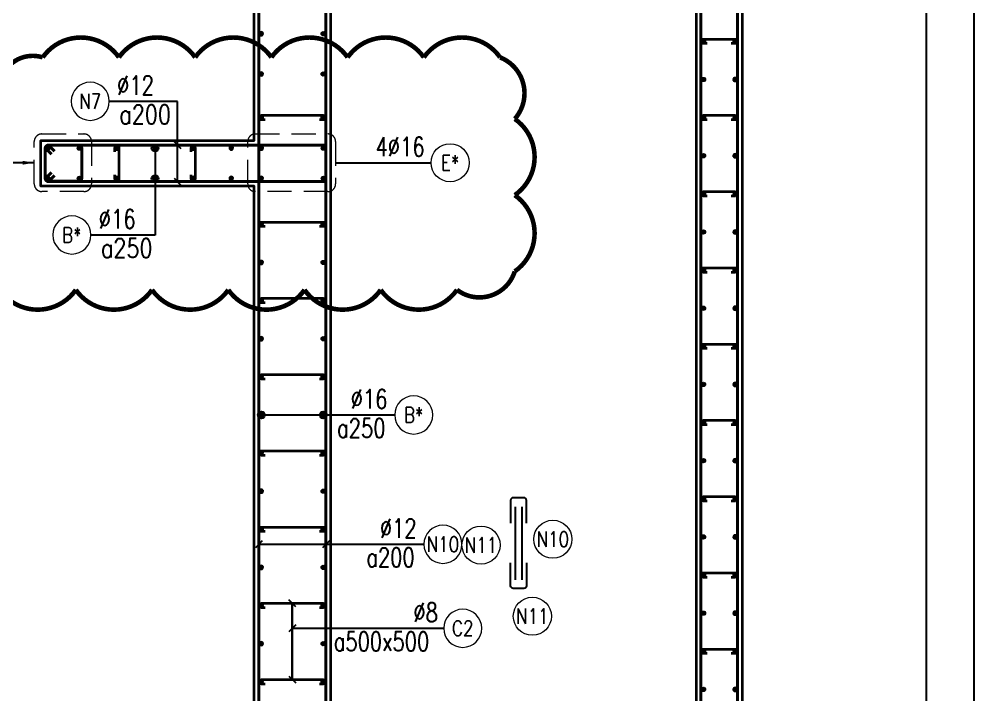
# Model space of a CAD drawing. Header units: millimetres. Extents: x 931337 to 1117500, y 19732 to 157199.
# Drawn here: x 1016962 to 1023300, y 111055 to 115484 of the extents above; entities that cross this region are included whole.
import ezdxf
from ezdxf.enums import TextEntityAlignment as Align

# ---------------------------------------------------------------- set-up
doc = ezdxf.new("R2010")
doc.units = ezdxf.units.MM
doc.header["$MEASUREMENT"] = 0
doc.linetypes.add('HIDDEN', pattern=[9.525, 6.35, -3.175])
doc.linetypes.add('HIDDEN2', pattern=[4.7625, 3.175, -1.5875])
doc.layers.get('0').update_dxf_attribs({"lineweight": 20})
doc.layers.get('Defpoints').update_dxf_attribs({"color": 151, "lineweight": 9})
doc.layers.add('Hidden', color=9, linetype='HIDDEN')
doc.layers.add('Ligature', color=1, linetype='Continuous')
for name, color, linetype, lineweight in [('KC-LEADER', 153, 'Continuous', 18), ('KC-THEP', 6, 'Continuous', 40), ('NDC_S_DIM', 1, 'Continuous', 15), ('NDC_S_HIDDEN', 8, 'HIDDEN2', 13), ('NDC_S_LEADER', 1, 'Continuous', 15), ('NDC_S_REBAR', 4, 'Continuous', 35), ('NDC_S_STIRRUP', 4, 'Continuous', 40), ('NDC_S_VN TEXT', 7, 'Continuous', 20), ('NDC_S_WALL', 6, 'Continuous', 35)]:
    doc.layers.add(name, color=color, linetype=linetype, lineweight=lineweight)
doc.layers.add('NDC-S-REVC', color=240, linetype='Continuous', lineweight=20, plot=False)
doc.styles.add('NDC_DIM', font='', dxfattribs={"width": 0.75})
doc.styles.add('NDC_EN TXT', font='romans.shx', dxfattribs={"width": 0.8})
doc.styles.get('NDC_DIM').set_extended_font_data('Dotum')
doc.dimstyles.new('NDC_dim_25', dxfattribs={"dimscale": 25, "dimtxt": 2.5, "dimasz": 1.5, "dimexe": 1.5, "dimexo": 2.5, "dimgap": 1, "dimtad": 1, "dimdec": 0, "dimzin": 0, "dimdsep": 46, "dimtxsty": 'NDC_DIM', "dimblk": 'DIMMARK', "dimcen": 0.09, "dimdle": 1.2, "dimclrd": 1, "dimclre": 1, "dimclrt": 3, "dimadec": 0, "dimazin": 0, "dimtfac": 1, "dimtdec": 0, "dimtix": 1, "dimtofl": 0, "dimtmove": 0, "dimatfit": 3, "dimfxl": 6, "dimfxlon": 1, "dimtolj": 1, "dimtzin": 0, "dimarcsym": 0})
doc.dimstyles.new('NDC_dim_30', dxfattribs={"dimscale": 30, "dimtxt": 2.5, "dimasz": 1.5, "dimexe": 1.5, "dimexo": 2.5, "dimgap": 1, "dimtad": 1, "dimdec": 0, "dimzin": 0, "dimdsep": 46, "dimtxsty": 'NDC_DIM', "dimblk": 'DIMMARK', "dimcen": 0.09, "dimdle": 1.2, "dimclrd": 1, "dimclre": 1, "dimclrt": 3, "dimadec": 0, "dimazin": 0, "dimtfac": 1, "dimtdec": 0, "dimtix": 1, "dimtofl": 0, "dimtmove": 0, "dimatfit": 3, "dimfxl": 6, "dimfxlon": 1, "dimtolj": 1, "dimtzin": 0, "dimarcsym": 0})
doc.dimstyles.new('NDC_dim_50', dxfattribs={"dimscale": 50, "dimtxt": 2.5, "dimasz": 1.5, "dimexe": 1.5, "dimexo": 2.5, "dimgap": 1, "dimtad": 1, "dimdec": 0, "dimzin": 0, "dimdsep": 46, "dimtxsty": 'NDC_DIM', "dimblk": 'DIMMARK', "dimcen": 0.09, "dimdle": 1.2, "dimclrd": 1, "dimclre": 1, "dimclrt": 3, "dimadec": 0, "dimazin": 0, "dimtfac": 1, "dimtdec": 0, "dimtix": 1, "dimtofl": 0, "dimtmove": 0, "dimatfit": 3, "dimfxl": 6, "dimfxlon": 1, "dimtolj": 1, "dimtzin": 0, "dimarcsym": 0})

# ---------------------------------------------------------------- blocks, each defined once
blk = doc.blocks.new('THEP')
at = {"layer": 'KC-LEADER', "color": 6}
blk.add_circle((0, 0), 14, dxfattribs=at)
at = {"layer": 'KC-THEP'}
for p, q in [((-14, 0), (14, 0)), ((9.9, 9.9), (-9.9, -9.9)), ((-9.9, 9.9), (9.9, -9.9)), ((0, 14), (0, -14))]:
    blk.add_line(p, q, dxfattribs=at)
blk = doc.blocks.new('A$C7BC65A55')
at = {"layer": 'Ligature'}
for p, q in [((-15.2, 372, 0), (-15.2, 38.5, 0)), ((15.2, 372, 0), (15.2, 38.5, 0))]:
    blk.add_line(p, q, dxfattribs=at)
for points in [[(-36.2, 296.5), (-36.2, 400.9, -0.414214), (-24, 413.1), (24, 413.1, -0.414214), (36.2, 400.9), (36.2, 296.5)], [(-36.2, 116.5), (-36.2, 12.2, 0.414214), (-24, 0), (24, 0, 0.414214), (36.2, 12.2), (36.2, 116.5)]]:
    blk.add_lwpolyline(points, format="xyb", dxfattribs=at)
blk = doc.blocks.new('DIMMARK')
at = {"layer": 'NDC_S_DIM', "color": 1}
blk.add_line((-1.5, 0), (1, 0), dxfattribs=at)
at = {"layer": 'NDC_S_DIM', "color": 2, "const_width": 0.1}
blk.add_lwpolyline([(-0.424, -0.424), (0.424, 0.424)], dxfattribs=at)
blk = doc.blocks.new('*U11')
blk.add_circle((-2.5, 0), 2.5)
at = {"layer": 'NDC_S_VN TEXT', "color": 3, "style": 'NDC_EN TXT', "width": 0.75}
for tag, p in [('DK1', (0.5, 0.85)), ('KC1', (0.5, -2.97))]:
    blk.add_attdef(tag, p, '', height=2.5, dxfattribs=at)
at = {"layer": 'NDC_S_VN TEXT', "color": 7, "style": 'NDC_EN TXT', "width": 0.8}
blk.add_attdef('SH2', text='', height=2, dxfattribs=at).set_placement((-2.5, 0), align=Align.MIDDLE)
blk = doc.blocks.new('*U12')
blk.add_circle((-2.5, 0), 2.5)
at = {"layer": 'NDC_S_VN TEXT', "color": 3, "style": 'NDC_EN TXT', "width": 0.75}
for tag, p in [('DK1', (0.5, 0.85)), ('KC1', (0.5, -2.97))]:
    blk.add_attdef(tag, p, '', height=2.5, dxfattribs=at)
at = {"layer": 'NDC_S_VN TEXT', "color": 7, "style": 'NDC_EN TXT', "width": 0.8}
blk.add_attdef('SH2', text='', height=2, dxfattribs=at).set_placement((-2.5, 0), align=Align.MIDDLE)
blk = doc.blocks.new('*U9')
blk.add_circle((2.5, 0), 2.5)
at = {"layer": 'NDC_S_VN TEXT', "color": 3, "style": 'NDC_EN TXT', "width": 0.75}
blk.add_attdef('DK2', text='', height=2.5, dxfattribs=at).set_placement((-0.85, 0.85), align=Align.RIGHT)
at = {"layer": 'NDC_S_VN TEXT', "color": 7, "style": 'NDC_EN TXT', "width": 0.8}
blk.add_attdef('SH3', text='', height=2, dxfattribs=at).set_placement((2.5, 0), align=Align.MIDDLE)
blk = doc.blocks.new('*U886')
at = {"layer": 'NDC_S_REBAR'}
blk.add_lwpolyline([(-15, -75), (-15, -100, 1), (15, -100), (15, 100, 1), (-15, 100), (-15, 75)], format="xyb", dxfattribs=at)
blk = doc.blocks.new('*U885')
at = {"layer": 'NDC_S_HIDDEN', "color": 0, "linetype": 'ByBlock', "lineweight": -2, "transparency": 16777216}
for p in [(0, 0), (500, 0)]:
    blk.add_blockref('*U886', p, dxfattribs=at)
blk = doc.blocks.new('*U10')
blk.add_circle((2.5, 0), 2.5)
at = {"layer": 'NDC_S_VN TEXT', "color": 3, "style": 'NDC_EN TXT'}
for tag, width, p in [('DK2', 0.75, (-0.85, 0.85)), ('KC2', 0.8, (-0.85, -2.97))]:
    blk.add_attdef(tag, text='', height=2.5, dxfattribs=dict(at, width=width)).set_placement(p, align=Align.RIGHT)
at = {"layer": 'NDC_S_VN TEXT', "color": 7, "style": 'NDC_EN TXT', "width": 0.8}
blk.add_attdef('SH3', text='', height=2, dxfattribs=at).set_placement((2.5, 0), align=Align.MIDDLE)
blk = doc.blocks.new('*D914')
at = {"layer": 'Defpoints', "color": 0, "transparency": 16777216}
for p in [(1021701.7, 116639.1), (1022912.4, 116639.1), (1021701.7, 105039.1)]:
    blk.add_point(p, dxfattribs=at)
at = {"layer": 'NDC_S_DIM', "color": 1, "lineweight": -2, "transparency": 16777216}
for p, q in [((1022612.4, 116639.1), (1022987.4, 116639.1)), ((1022912.4, 105114.1), (1022912.4, 116564.1)), ((1022612.4, 105039.1), (1022987.4, 105039.1))]:
    blk.add_line(p, q, dxfattribs=at)
at = {"layer": 'NDC_S_DIM', "color": 1, "lineweight": -2, "transparency": 16777216, "xscale": 75, "yscale": 75, "zscale": 75}
for p, rotation in [((1022912.4, 116639.1), 90), ((1022912.4, 105039.1), 270)]:
    blk.add_blockref('DIMMARK', p, dxfattribs=dict(at, rotation=rotation))
at = {"layer": 'NDC_S_DIM', "color": 3, "transparency": 16777216, "insert": (1022799.8, 110839.1), "char_height": 125, "attachment_point": 5, "rotation": 90, "style": 'NDC_DIM'}
blk.add_mtext('\\A1;11600', dxfattribs=at)
blk = doc.blocks.new('*D916')
at = {"layer": 'Defpoints', "color": 0, "ltscale": 200, "transparency": 16777216}
for p in [(1021701.7, 116639.1), (1023225, 116639.1), (1021701.7, 105039.3)]:
    blk.add_point(p, dxfattribs=at)
at = {"layer": 'NDC_S_DIM', "color": 1, "lineweight": -2, "ltscale": 200, "transparency": 16777216}
for p, q in [((1022925, 116639.1), (1023300, 116639.1)), ((1023225, 105114.3), (1023225, 116564.1)), ((1022925, 105039.3), (1023300, 105039.3))]:
    blk.add_line(p, q, dxfattribs=at)
at = {"layer": 'NDC_S_DIM', "color": 1, "lineweight": -2, "ltscale": 200, "transparency": 16777216, "xscale": 75, "yscale": 75, "zscale": 75}
for p, rotation in [((1023225, 116639.1), 90), ((1023225, 105039.3), 270)]:
    blk.add_blockref('DIMMARK', p, dxfattribs=dict(at, rotation=rotation))
at = {"layer": 'NDC_S_DIM', "color": 3, "ltscale": 200, "transparency": 16777216, "insert": (1023112.4, 110839.2), "char_height": 125, "attachment_point": 5, "rotation": 90, "style": 'NDC_DIM'}
blk.add_mtext('\\A1;11600', dxfattribs=at)

msp = doc.modelspace()

# ---------------------------------------------------------------- linework, layer by layer
for centre in [(1020460.952, 112073.919), (1019989.983, 112035.759), (1020326.504, 111568.916)]:
    msp.add_circle(centre, 125)
at = {"layer": 'NDC-S-REVC', "const_width": 30}
msp.add_lwpolyline([(1016832.084, 113709.682, 0.52056705), (1017332.084, 113709.682, 0.52056705), (1017832.084, 113709.682, 0.52056705), (1018332.084, 113709.682, 0.52056705), (1018832.084, 113709.682, 0.52056705), (1019332.084, 113709.682, 0.52056705), (1019832.084, 113709.682, 0.52056705), (1020211.269, 113830.498, 0.52056705), (1020211.269, 114330.498, 0.52056705), (1020211.269, 114830.498, 0.52056705), (1020114.948, 115234.177, 0.52056705), (1019614.948, 115234.177, 0.52056705), (1019114.948, 115234.177, 0.52056705), (1018614.948, 115234.177, 0.52056705), (1018114.948, 115234.177, 0.52056705), (1017614.948, 115234.177, 0.52056705), (1017114.948, 115234.177, 0.52056705), (1016832.084, 115017.04, 0.52056705), (1016832.084, 114517.04, 0.52056705), (1016832.084, 114017.04, 0.52056705)], format="xyb", close=True, dxfattribs=at)
at = {"layer": 'NDC_S_HIDDEN', "ltscale": 50}
for points in [[(1017109.378, 114731.701), (1017385.221, 114731.701, -0.41421356), (1017435.221, 114681.701), (1017435.221, 114404.151, -0.41421356), (1017385.221, 114354.151), (1017109.378, 114354.151, -0.41421356), (1017059.378, 114404.151), (1017059.378, 114681.701, -0.41421356)], [(1018509.378, 114731.701), (1018986.021, 114731.701, -0.41421356), (1019036.021, 114681.701), (1019036.021, 114404.151, -0.41421356), (1018986.021, 114354.151), (1018509.378, 114354.151, -0.41421356), (1018459.378, 114404.151), (1018459.378, 114681.701, -0.41421356)]]:
    msp.add_lwpolyline(points, format="xyb", close=True, dxfattribs=at)
at = {"layer": 'NDC_S_REBAR'}
for points in [[(1021474.141, 115324.057), (1021449.141, 115324.057, -1), (1021449.141, 115354.057), (1021656.165, 115354.057, -1), (1021656.165, 115324.057), (1021631.165, 115324.057)], [(1018574.141, 114824.057), (1018549.141, 114824.057, -1), (1018549.141, 114854.057), (1018954.61, 114854.057, -1), (1018954.61, 114824.057), (1018929.61, 114824.057)], [(1021474.141, 114824.057), (1021449.141, 114824.057, -1), (1021449.141, 114854.057), (1021656.165, 114854.057, -1), (1021656.165, 114824.057), (1021631.165, 114824.057)], [(1021474.141, 114324.057), (1021449.141, 114324.057, -1), (1021449.141, 114354.057), (1021656.165, 114354.057, -1), (1021656.165, 114324.057), (1021631.165, 114324.057)], [(1018574.141, 114124.057), (1018549.141, 114124.057, -1), (1018549.141, 114154.057), (1018954.61, 114154.057, -1), (1018954.61, 114124.057), (1018929.61, 114124.057)], [(1021474.141, 113824.057), (1021449.141, 113824.057, -1), (1021449.141, 113854.057), (1021656.165, 113854.057, -1), (1021656.165, 113824.057), (1021631.165, 113824.057)], [(1018574.141, 113624.057), (1018549.141, 113624.057, -1), (1018549.141, 113654.057), (1018954.61, 113654.057, -1), (1018954.61, 113624.057), (1018929.61, 113624.057)], [(1021474.141, 113324.057), (1021449.141, 113324.057, -1), (1021449.141, 113354.057), (1021656.165, 113354.057, -1), (1021656.165, 113324.057), (1021631.165, 113324.057)], [(1018574.141, 113124.057), (1018549.141, 113124.057, -1), (1018549.141, 113154.057), (1018954.61, 113154.057, -1), (1018954.61, 113124.057), (1018929.61, 113124.057)], [(1021474.141, 112824.057), (1021449.141, 112824.057, -1), (1021449.141, 112854.057), (1021656.165, 112854.057, -1), (1021656.165, 112824.057), (1021631.165, 112824.057)], [(1018574.141, 112624.057), (1018549.141, 112624.057, -1), (1018549.141, 112654.057), (1018954.61, 112654.057, -1), (1018954.61, 112624.057), (1018929.61, 112624.057)], [(1021474.141, 112324.057), (1021449.141, 112324.057, -1), (1021449.141, 112354.057), (1021656.165, 112354.057, -1), (1021656.165, 112324.057), (1021631.165, 112324.057)], [(1018574.141, 112124.057), (1018549.141, 112124.057, -1), (1018549.141, 112154.057), (1018954.61, 112154.057, -1), (1018954.61, 112124.057), (1018929.61, 112124.057)], [(1021474.141, 111824.057), (1021449.141, 111824.057, -1), (1021449.141, 111854.057), (1021656.165, 111854.057, -1), (1021656.165, 111824.057), (1021631.165, 111824.057)], [(1018574.141, 111624.057), (1018549.141, 111624.057, -1), (1018549.141, 111654.057), (1018954.61, 111654.057, -1), (1018954.61, 111624.057), (1018929.61, 111624.057)], [(1021474.141, 111324.057), (1021449.141, 111324.057, -1), (1021449.141, 111354.057), (1021656.165, 111354.057, -1), (1021656.165, 111324.057), (1021631.165, 111324.057)], [(1018574.141, 111124.057), (1018549.141, 111124.057, -1), (1018549.141, 111154.057), (1018954.61, 111154.057, -1), (1018954.61, 111124.057), (1018929.61, 111124.057)]]:
    msp.add_lwpolyline(points, format="xyb", dxfattribs=at)
at = {"layer": 'NDC_S_STIRRUP'}
for points in [[(1018962.653, 107470.408), (1018972.653, 107440.408), (1018972.653, 116989.057, 0.41421356), (1018952.653, 117009.057), (1018552.653, 117009.057, 0.41421356), (1018532.653, 116989.057), (1018532.653, 113739.733), (1018532.653, 113739.733)], [(1021632.653, 104729.057), (1021672.653, 104689.057, -0.41421356), (1021652.653, 104669.057), (1021452.653, 104669.057, -0.41421356), (1021432.653, 104689.057), (1021432.653, 116989.057, -0.41421356), (1021452.653, 117009.057), (1021652.653, 117009.057, -0.41421356), (1021672.653, 116989.057), (1021672.653, 104689.057, -0.41421356), (1021652.653, 104669.057), (1021612.653, 104709.057)], [(1017191.853, 114459.057), (1017151.853, 114419.057, -0.41421356), (1017131.853, 114439.057), (1017131.853, 114639.057, -0.41421356), (1017151.853, 114659.057), (1018952.653, 114659.057, -0.41421356), (1018972.653, 114639.057), (1018972.653, 114439.057, -0.41435759), (1018952.653, 114419.057), (1017151.853, 114419.057, -0.41421356), (1017131.853, 114439.057), (1017171.853, 114479.057)], [(1017171.853, 114599.057), (1017131.853, 114639.057, -0.41421356), (1017151.853, 114659.057), (1017351.853, 114659.057, -0.41421356), (1017371.853, 114639.057), (1017371.853, 114441.271, -0.41421356), (1017351.853, 114421.271), (1017151.853, 114421.271, -0.41421356), (1017131.853, 114441.271), (1017131.853, 114639.057, -0.41421356), (1017151.853, 114659.057), (1017191.853, 114619.057)], [(1018532.653, 113939.057), (1018532.653, 113939.057), (1018532.653, 104689.057, 0.41421356), (1018552.653, 104669.057), (1018952.653, 104669.057, 0.41421356), (1018972.653, 104689.057), (1018972.653, 107939.733), (1018962.653, 107909.733)]]:
    msp.add_lwpolyline(points, format="xyb", dxfattribs=at)
at = {"layer": 'NDC_S_WALL'}
msp.add_lwpolyline([(1015701.853, 107639.057), (1018501.853, 107639.057), (1018501.853, 114389.057), (1017101.853, 114389.057), (1017101.853, 114689.057), (1018501.853, 114689.057), (1018501.853, 116539.057), (1017051.853, 116539.057), (1017051.853, 117039.057), (1019001.853, 117039.057), (1019652.653, 117039.057), (1019652.653, 116739.057), (1019001.853, 116739.057), (1019001.853, 104639.057), (1017501.853, 104639.057), (1017501.853, 105139.057), (1018501.853, 105139.057), (1018501.853, 107339.057), (1015701.853, 107339.057)], dxfattribs=at)
msp.add_lwpolyline([(1019002.653, 104639.057), (1019002.653, 104939.057), (1021402.653, 104939.057), (1021402.653, 116739.057), (1020752.653, 116739.057), (1020752.653, 117039.057), (1021702.653, 117039.057), (1021702.653, 104639.057)], close=True, dxfattribs=at)

# ---------------------------------------------------------------- block references
at = {"layer": 'Hidden', "xscale": -1.44, "yscale": 1.44, "zscale": 1.44}
msp.add_blockref('A$C7BC65A55', (1020235.872, 111751.638, 0.03), dxfattribs=at)
at = {"layer": 'KC-THEP', "xscale": -1}
for p, rotation in [((1018549.141, 115389.057), 350.3314355636191), ((1021656.165, 115339.057), 170.331435563619), ((1018549.141, 115125.057), 350.3314355636191), ((1021656.165, 115089.057), 170.331435563619), ((1018549.141, 114839.057), 350.3314355636191), ((1021656.165, 114839.057), 170.331435563619), ((1017148.341, 114638.631), 350.3314355636191), ((1017601.853, 114639.057), 350.3314355636191), ((1017851.853, 114639.057), 350.3314355636191), ((1018101.853, 114639.057), 350.3314355636191), ((1018351.853, 114639.057), 350.3314355636191), ((1018548.341, 114638.631), 350.3314355636191), ((1021656.165, 114589.057), 170.331435563619), ((1017148.341, 114440.042), 350.3314355636191), ((1017601.853, 114440.468), 350.3314355636191), ((1017851.853, 114440.468), 350.3314355636191), ((1018101.853, 114440.468), 350.3314355636191), ((1018351.853, 114440.468), 350.3314355636191), ((1018548.341, 114440.042), 350.3314355636191), ((1021656.165, 114339.057), 170.331435563619), ((1018549.141, 114139.057), 350.3314355636191), ((1021656.165, 114089.057), 170.331435563619), ((1018549.141, 113889.057), 350.3314355636191), ((1021656.165, 113839.057), 170.331435563619), ((1018549.141, 113639.057), 350.3314355636191), ((1021656.165, 113589.057), 170.331435563619), ((1018549.141, 113389.057), 350.3314355636191), ((1021656.165, 113339.057), 170.331435563619), ((1018549.141, 113139.057), 350.3314355636191), ((1021656.165, 113089.057), 170.331435563619), ((1018549.141, 112889.057), 350.3314355636191), ((1021656.165, 112839.057), 170.331435563619), ((1018549.141, 112639.057), 350.3314355636191), ((1021656.165, 112589.057), 170.331435563619), ((1018549.141, 112389.057), 350.3314355636191), ((1021656.165, 112339.057), 170.331435563619), ((1018549.141, 112139.057), 350.3314355636191), ((1021656.165, 112089.057), 170.331435563619), ((1018549.141, 111889.057), 350.3314355636191), ((1021656.165, 111839.057), 170.331435563619), ((1018549.141, 111639.057), 350.3314355636191), ((1021656.165, 111589.057), 170.331435563619), ((1018549.141, 111389.057), 350.3314355636191), ((1021656.165, 111339.057), 170.331435563619), ((1018549.141, 111139.057), 350.3314355636191), ((1021656.165, 111089.057), 170.331435563619)]:
    msp.add_blockref('THEP', p, dxfattribs=dict(at, rotation=rotation))
at = {"layer": 'KC-THEP'}
for p, rotation in [((1018954.61, 115389.057), 9.66856443638085), ((1021449.141, 115339.057), 189.6685644363809), ((1018954.61, 115125.057), 9.66856443638085), ((1021449.141, 115089.057), 189.6685644363809), ((1018954.61, 114839.057), 9.66856443638085), ((1021449.141, 114839.057), 189.6685644363809), ((1017355.365, 114638.631), 9.668564436380926), ((1018956.165, 114638.631), 9.668564436380926), ((1021449.141, 114589.057), 189.6685644363809), ((1017355.365, 114440.042), 9.668564436380926), ((1018956.165, 114440.042), 9.668564436380926), ((1021449.141, 114339.057), 189.6685644363809), ((1018954.61, 114139.057), 9.66856443638085), ((1021449.141, 114089.057), 189.6685644363809), ((1018954.61, 113889.057), 9.66856443638085), ((1021449.141, 113839.057), 189.6685644363809), ((1018954.61, 113639.057), 9.66856443638085), ((1021449.141, 113589.057), 189.6685644363809), ((1018954.61, 113389.057), 9.66856443638085), ((1021449.141, 113339.057), 189.6685644363809), ((1018954.61, 113139.057), 9.66856443638085), ((1021449.141, 113089.057), 189.6685644363809), ((1018954.61, 112889.057), 9.66856443638085), ((1021449.141, 112839.057), 189.6685644363809), ((1018954.61, 112639.057), 9.66856443638085), ((1021449.141, 112589.057), 189.6685644363809), ((1018954.61, 112389.057), 9.66856443638085), ((1021449.141, 112339.057), 189.6685644363809), ((1018954.61, 112139.057), 9.66856443638085), ((1021449.141, 112089.057), 189.6685644363809), ((1018954.61, 111889.057), 9.66856443638085), ((1021449.141, 111839.057), 189.6685644363809), ((1018954.61, 111639.057), 9.66856443638085), ((1021449.141, 111589.057), 189.6685644363809), ((1018954.61, 111389.057), 9.66856443638085), ((1021449.141, 111339.057), 189.6685644363809), ((1018954.61, 111139.057), 9.66856443638085), ((1021449.141, 111089.057), 189.6685644363809)]:
    msp.add_blockref('THEP', p, dxfattribs=dict(at, rotation=rotation))
at = {"layer": 'NDC_S_HIDDEN'}
msp.add_blockref('*U885', (1017601.853, 114539.057), dxfattribs=at)
at = {"layer": 'NDC_S_VN TEXT'}
ref = msp.add_blockref('*U10', (1017551.75, 114945.905), dxfattribs=dict(at, xscale=-50, yscale=50, zscale=50))
ref.add_attrib('SH3', 'N7', dxfattribs={"color": 7, "height": 100, "style": 'NDC_EN TXT', "width": 0.8}).set_placement((1017426.75, 114945.905), align=Align.MIDDLE)
ref.add_attrib('DK2', '%%C12', dxfattribs={"color": 3, "height": 125, "style": 'NDC_EN TXT', "width": 0.75}).set_placement((1017844.25, 114988.181), align=Align.RIGHT)
ref.add_attrib('KC2', 'a200', dxfattribs={"color": 3, "height": 125, "style": 'NDC_EN TXT', "width": 0.8}).set_placement((1017956.155, 114797.278), align=Align.RIGHT)
at = {"layer": 'NDC_S_VN TEXT', "xscale": 50, "yscale": 50, "zscale": 50}
msp.add_blockref('*U9', (1019662.248, 114542.926), dxfattribs=at).add_auto_attribs({'SH3': 'E*', 'DK2': '4%%C16'})
at = {"layer": 'NDC_S_VN TEXT'}
ref = msp.add_blockref('*U10', (1017431.242, 114069.345), dxfattribs=dict(at, xscale=-50, yscale=50, zscale=50))
ref.add_attrib('SH3', 'B*', dxfattribs={"color": 7, "height": 100, "style": 'NDC_EN TXT', "width": 0.8}).set_placement((1017306.242, 114069.345), align=Align.MIDDLE)
ref.add_attrib('DK2', '%%C16', dxfattribs={"color": 3, "height": 125, "style": 'NDC_EN TXT', "width": 0.75}).set_placement((1017723.742, 114111.62), align=Align.RIGHT)
ref.add_attrib('KC2', 'a250', dxfattribs={"color": 3, "height": 125, "style": 'NDC_EN TXT', "width": 0.8}).set_placement((1017835.646, 113920.718), align=Align.RIGHT)
ref = msp.add_blockref('*U11', (1019423.556, 112889.057), dxfattribs=dict(at, xscale=-50, yscale=50, zscale=50))
ref.add_attrib('SH2', 'B*', dxfattribs={"color": 7, "height": 100, "style": 'NDC_EN TXT', "width": 0.8}).set_placement((1019548.556, 112889.057), align=Align.MIDDLE)
ref.add_attrib('DK1', '%%C16', (1019135.164, 112931.333), dxfattribs={"color": 3, "height": 125, "style": 'NDC_EN TXT', "width": 0.75})
ref.add_attrib('KC1', 'a250', (1019045.878, 112740.43), dxfattribs={"color": 3, "height": 125, "style": 'NDC_EN TXT', "width": 0.75})
ref = msp.add_blockref('*U11', (1019615.041, 112040.927), dxfattribs=dict(at, xscale=-50, yscale=50, zscale=50))
ref.add_attrib('SH2', 'N10', dxfattribs={"color": 7, "height": 100, "style": 'NDC_EN TXT', "width": 0.8}).set_placement((1019740.041, 112040.927), align=Align.MIDDLE)
ref.add_attrib('DK1', '%%C12', (1019326.648, 112083.202), dxfattribs={"color": 3, "height": 125, "style": 'NDC_EN TXT', "width": 0.75})
ref.add_attrib('KC1', 'a200', (1019237.362, 111892.3), dxfattribs={"color": 3, "height": 125, "style": 'NDC_EN TXT', "width": 0.75})
ref = msp.add_blockref('*U12', (1019745.188, 111489.696), dxfattribs=dict(at, xscale=-50, yscale=50, zscale=50))
ref.add_attrib('SH2', 'C2', dxfattribs={"color": 7, "height": 100, "style": 'NDC_EN TXT', "width": 0.8}).set_placement((1019870.188, 111489.696), align=Align.MIDDLE)
ref.add_attrib('DK1', '%%c8', (1019546.081, 111531.971), dxfattribs={"color": 3, "height": 125, "style": 'NDC_EN TXT', "width": 0.75})
ref.add_attrib('KC1', 'a500x500', (1019023.76, 111341.068), dxfattribs={"color": 3, "height": 125, "style": 'NDC_EN TXT', "width": 0.75})

# ---------------------------------------------------------------- texts
at = {"layer": 'NDC_S_VN TEXT', "color": 7, "style": 'NDC_EN TXT', "width": 0.8}
for tag, p in [('N11', (1019989.983, 112035.759)), ('N10', (1020460.952, 112073.919)), ('N11', (1020326.504, 111568.916))]:
    msp.add_attdef(tag, text='3', height=100, dxfattribs=at).set_placement(p, align=Align.MIDDLE)

# ---------------------------------------------------------------- dimensions: what is measured, and where the dimension line sits
at = {"layer": 'NDC_S_DIM'}
dim = msp.add_linear_dim(base=(1022912.402, 116639.057), p1=(1021701.653, 105039.057), p2=(1021701.653, 116639.057), angle=90, dimstyle='NDC_dim_50', override={"dimtmove": 1}, dxfattribs=at)
dim.commit()
dim.dimension.update_dxf_attribs({"geometry": '*D914', "text_midpoint": (1022799.818, 110839.057)})
at = {"layer": 'NDC_S_DIM', "ltscale": 200}
dim = msp.add_linear_dim(base=(1023224.998, 116639.057), p1=(1021701.653, 105039.311), p2=(1021701.653, 116639.057), angle=90, dimstyle='NDC_dim_50', override={"dimtmove": 1}, dxfattribs=at)
dim.commit()
dim.dimension.update_dxf_attribs({"geometry": '*D916', "text_midpoint": (1023112.413, 110839.184)})

# ---------------------------------------------------------------- leaders
at = {"layer": 'NDC_S_LEADER'}
for points, dimstyle, override in [([(1017999.186, 114419.057), (1017999.186, 114945.724), (1017551.75, 114945.724)], 'NDC_dim_30', {"dimgap": 1, "dimtad": 0, "dimldrblk": 'Oblique'}), ([(1017999.186, 114659.057), (1017999.186, 114945.724), (1017551.75, 114945.724)], 'NDC_dim_30', {"dimtad": 0, "dimldrblk": 'Oblique'}), ([(1017851.853, 114639.057), (1017851.853, 114069.164), (1017431.242, 114069.164)], 'NDC_dim_30', {"dimgap": 1, "dimtad": 0, "dimldrblk": 'Origin'}), ([(1017059.378, 114542.926), (1016470.545, 114542.926)], 'NDC_dim_50', {"dimgap": 1, "dimtad": 0}), ([(1019036.021, 114542.926), (1019662.248, 114542.926)], 'NDC_dim_25', {"dimgap": 1, "dimtad": 0}), ([(1017851.853, 114439.057), (1017851.853, 114069.164), (1017431.242, 114069.164)], 'NDC_dim_30', {"dimgap": 1, "dimtad": 0, "dimldrblk": 'Origin'}), ([(1018549.141, 112889.057), (1019423.556, 112889.057)], 'NDC_dim_30', {"dimtad": 0, "dimldrblk": 'Origin'}), ([(1018954.61, 112889.057), (1019423.556, 112889.057)], 'NDC_dim_30', {"dimtad": 0, "dimldrblk": 'Origin'}), ([(1018532.653, 112040.746), (1019615.041, 112040.746)], 'NDC_dim_30', {"dimtad": 0, "dimldrblk": 'Oblique'}), ([(1018972.653, 112040.746), (1019615.041, 112040.746)], 'NDC_dim_30', {"dimtad": 0, "dimldrblk": 'Oblique'}), ([(1018751.875, 111654.057), (1018751.875, 111154.057)], 'NDC_dim_30', {"dimtad": 0, "dimldrblk": 'Oblique'}), ([(1018751.875, 111154.057), (1018751.875, 111654.057)], 'NDC_dim_30', {"dimtad": 0, "dimldrblk": 'Oblique'}), ([(1018751.875, 111489.695), (1019745.188, 111489.695)], 'NDC_dim_30', {"dimtad": 0, "dimldrblk": 'Oblique'})]:
    msp.add_leader(points, dimstyle=dimstyle, override=override, dxfattribs=at)

doc.saveas('drawing.dxf')
